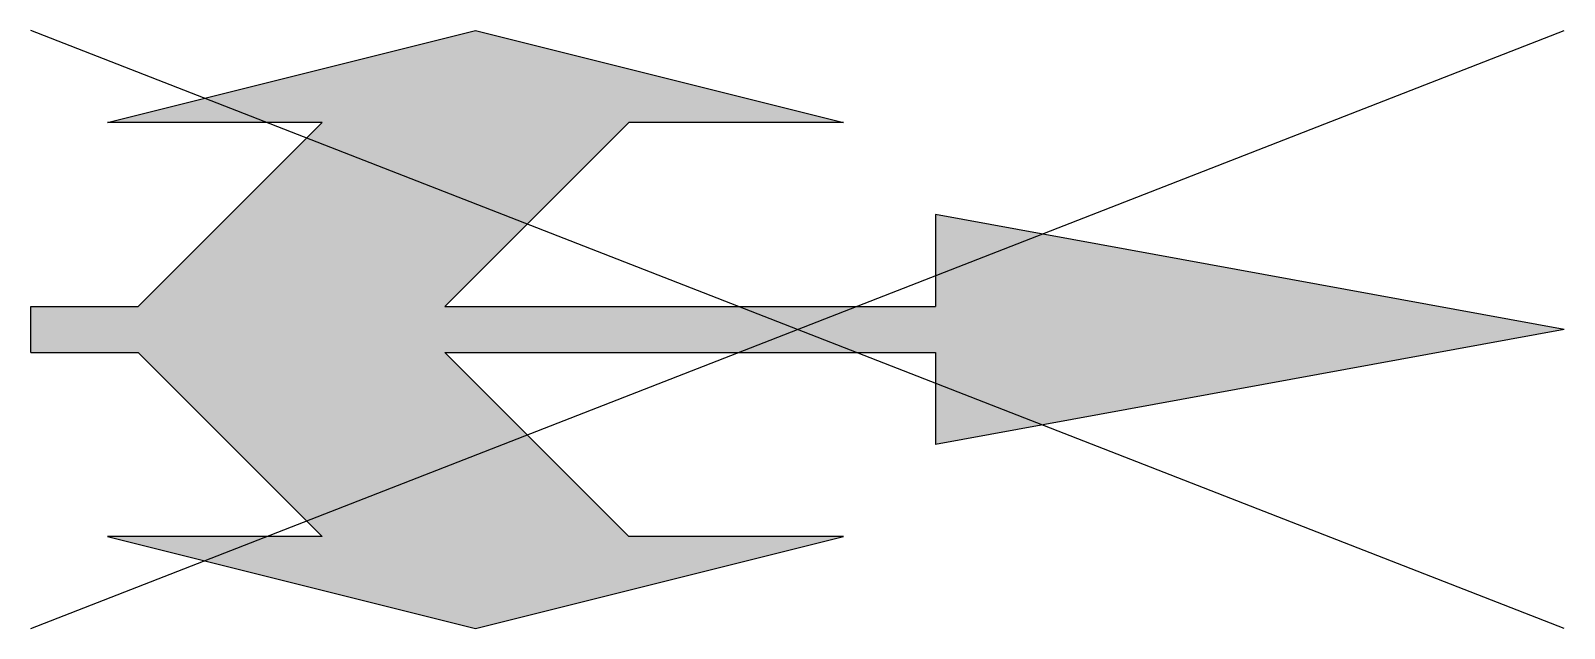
# Model space of a CAD drawing. Header units: metres. Extents: x 0 to 5, y -0.98 to 0.98.
import ezdxf

# ---------------------------------------------------------------- set-up
doc = ezdxf.new("R2010")
doc.units = ezdxf.units.M

msp = doc.modelspace()

# ---------------------------------------------------------------- hatches: boundary and pattern name
msp.add_hatch(color=256).paths.add_polyline_path([(5, 0), (2.95, 0.375), (2.95, 0.075), (1.35, 0.075), (1.95, 0.675), (2.65, 0.675), (1.45, 0.975), (0.25, 0.675), (0.95, 0.675), (0.35, 0.075), (0, 0.075), (0, -0.075), (0.35, -0.075), (0.95, -0.675), (0.25, -0.675), (1.45, -0.975), (2.65, -0.675), (1.95, -0.675), (1.35, -0.075), (2.95, -0.075), (2.95, -0.375)])

# ---------------------------------------------------------------- linework, layer by layer
for p, q in [((2.95, 0.375), (2.95, 0.075)), ((5, 0), (2.95, 0.375)), ((0, 0.075), (0.35, 0.075)), ((0, -0.075), (0, 0.075)), ((1.35, 0.075), (2.95, 0.075)), ((5, 0), (2.95, -0.375)), ((0, -0.075), (0.35, -0.075)), ((1.35, -0.075), (2.95, -0.075)), ((2.95, -0.075), (2.95, -0.375))]:
    msp.add_line(p, q)
at = {"flags": 128}
for points in [[(5, -0.975), (0, 0.975)], [(0, -0.975), (5, 0.975)], [(0.25, 0.675), (1.45, 0.975), (2.65, 0.675), (1.95, 0.675)], [(0.95, 0.675), (0.25, 0.675)], [(0.35, 0.075), (0.95, 0.675)], [(1.35, 0.075), (1.95, 0.675)], [(0.35, -0.075), (0.95, -0.675)], [(1.35, -0.075), (1.95, -0.675)], [(0.25, -0.675), (1.45, -0.975), (2.65, -0.675), (1.95, -0.675)], [(0.95, -0.675), (0.25, -0.675)]]:
    msp.add_lwpolyline(points, dxfattribs=at)

doc.saveas('drawing.dxf')
